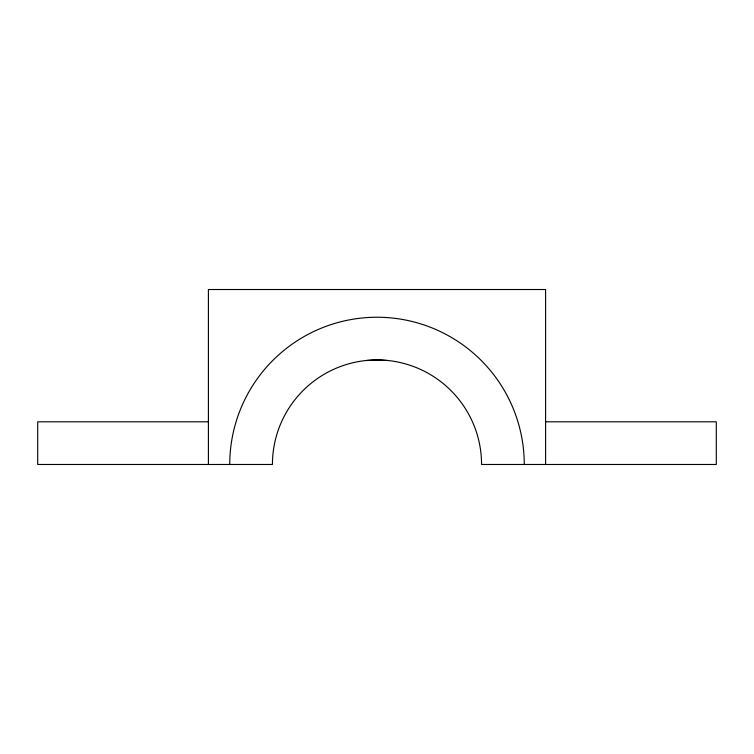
<?xml version="1.0" encoding="UTF-8"?>
<svg xmlns="http://www.w3.org/2000/svg" width="754" height="754" viewBox="0 0 754 754"><rect width="100%" height="100%" fill="white"/><g stroke="black" fill="none" stroke-linecap="round" stroke-linejoin="round"><path stroke-width="1.13" d="M366.331 360.525L377 359.931L387.669 360.525M208.406 421.806L37.7 421.806L37.7 464.483L272.439 464.483A104.561 104.561 0 0 1 377 359.931A104.561 104.561 0 0 1 481.561 464.483L716.3 464.483L716.3 421.806L545.594 421.806M545.594 464.483L545.594 289.517L208.406 289.517L208.406 464.483M229.744 464.483A147.256 147.256 0 0 1 377 317.236A147.256 147.256 0 0 1 524.256 464.483"/></g></svg>
